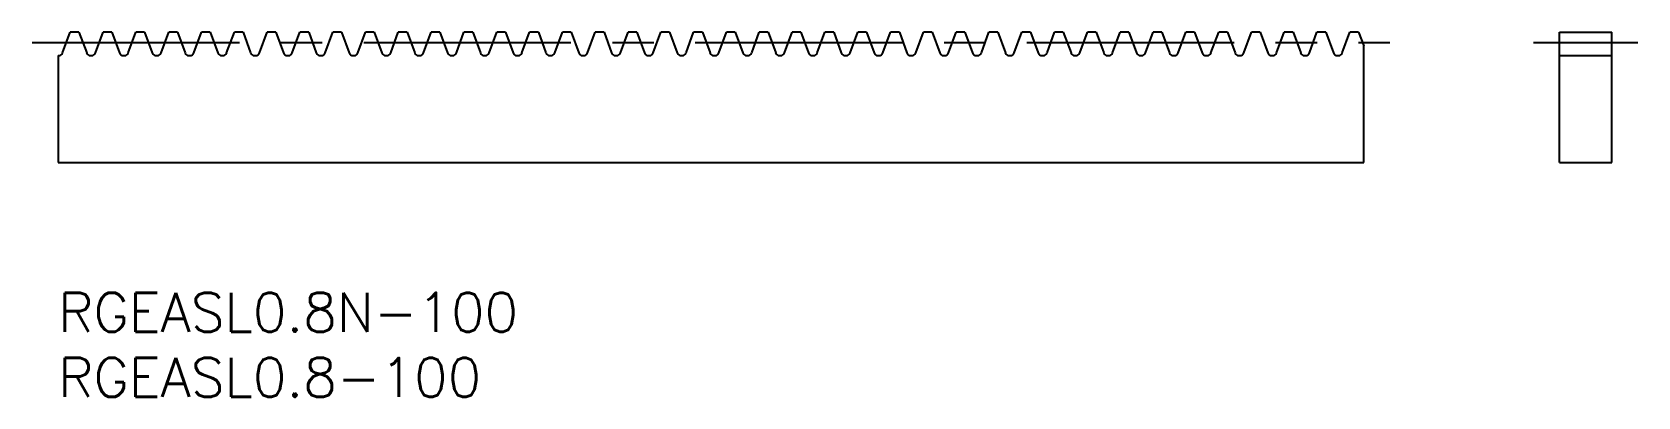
# Model space of a CAD drawing. Extents: x -2 to 121, y -8 to 20.
import ezdxf

# ---------------------------------------------------------------- set-up
doc = ezdxf.new("R2010")
doc.units = 0
doc.header["$LTSCALE"] = 0.5
doc.linetypes.add('CENTER', pattern=[50.8, 31.75, -6.35, 6.35, -6.35])
for name, color, linetype in [('MSM_CENTER', 1, 'CENTER'), ('MSM_CONTINUOUS', 7, 'CONTINUOUS'), ('MSM_PART_NUMBER', 7, 'CONTINUOUS')]:
    doc.layers.add(name, color=color, linetype=linetype)
doc.styles.get("Standard").update_dxf_attribs({"font": 'txt.shx', "height": 3, "bigfont": 'bigfont.shx'})

msp = doc.modelspace()

# ---------------------------------------------------------------- linework, layer by layer
at = {"layer": 'MSM_CENTER'}
for p, q in [((-2, 19.2), (102, 19.2)), ((113, 19.2), (121, 19.2))]:
    msp.add_line(p, q, dxfattribs=at)
at = {"layer": 'MSM_CONTINUOUS'}
for p, q in [((0.34, 18.4), (0.92, 20)), ((1.59, 20), (0.92, 20)), ((1.59, 20), (2.18, 18.4)), ((2.85, 18.4), (3.43, 20)), ((4.11, 20), (3.43, 20)), ((4.11, 20), (4.69, 18.4)), ((5.36, 18.4), (5.95, 20)), ((6.62, 20), (5.95, 20)), ((6.62, 20), (7.2, 18.4)), ((7.88, 18.4), (8.46, 20)), ((9.13, 20), (8.46, 20)), ((9.13, 20), (9.72, 18.4)), ((10.39, 18.4), (10.97, 20)), ((11.65, 20), (10.97, 20)), ((11.65, 20), (12.23, 18.4)), ((12.9, 18.4), (13.49, 20)), ((14.16, 20), (13.49, 20)), ((14.16, 20), (14.74, 18.4)), ((15.42, 18.4), (16, 20)), ((16.67, 20), (16, 20)), ((16.67, 20), (17.26, 18.4)), ((17.93, 18.4), (18.51, 20)), ((19.19, 20), (18.51, 20)), ((19.19, 20), (19.77, 18.4)), ((20.44, 18.4), (21.03, 20)), ((21.7, 20), (21.03, 20)), ((21.7, 20), (22.28, 18.4)), ((22.96, 18.4), (23.54, 20)), ((24.21, 20), (23.54, 20)), ((24.21, 20), (24.8, 18.4)), ((25.47, 18.4), (26.05, 20)), ((26.73, 20), (26.05, 20)), ((26.73, 20), (27.31, 18.4)), ((27.98, 18.4), (28.57, 20)), ((29.24, 20), (28.57, 20)), ((29.24, 20), (29.82, 18.4)), ((30.5, 18.4), (31.08, 20)), ((31.75, 20), (31.08, 20)), ((31.75, 20), (32.34, 18.4)), ((33.01, 18.4), (33.59, 20)), ((34.27, 20), (33.59, 20)), ((34.27, 20), (34.85, 18.4)), ((35.52, 18.4), (36.11, 20)), ((36.78, 20), (36.11, 20)), ((36.78, 20), (37.36, 18.4)), ((38.04, 18.4), (38.62, 20)), ((39.29, 20), (38.62, 20)), ((39.29, 20), (39.88, 18.4)), ((40.55, 18.4), (41.13, 20)), ((41.81, 20), (41.13, 20)), ((41.81, 20), (42.39, 18.4)), ((43.06, 18.4), (43.65, 20)), ((44.32, 20), (43.65, 20)), ((44.32, 20), (44.9, 18.4)), ((45.58, 18.4), (46.16, 20)), ((46.83, 20), (46.16, 20)), ((46.83, 20), (47.42, 18.4)), ((48.09, 18.4), (48.67, 20)), ((49.35, 20), (48.67, 20)), ((49.35, 20), (49.93, 18.4)), ((50.6, 18.4), (51.19, 20)), ((51.86, 20), (51.19, 20)), ((51.86, 20), (52.44, 18.4)), ((53.12, 18.4), (53.7, 20)), ((54.37, 20), (53.7, 20)), ((54.37, 20), (54.96, 18.4)), ((55.63, 18.4), (56.21, 20)), ((56.89, 20), (56.21, 20)), ((56.89, 20), (57.47, 18.4)), ((58.14, 18.4), (58.73, 20)), ((59.4, 20), (58.73, 20)), ((59.4, 20), (59.98, 18.4)), ((60.66, 18.4), (61.24, 20)), ((61.91, 20), (61.24, 20)), ((61.91, 20), (62.5, 18.4)), ((63.17, 18.4), (63.75, 20)), ((64.43, 20), (63.75, 20)), ((64.43, 20), (65.01, 18.4)), ((65.68, 18.4), (66.27, 20)), ((66.94, 20), (66.27, 20)), ((66.94, 20), (67.52, 18.4)), ((68.2, 18.4), (68.78, 20)), ((69.45, 20), (68.78, 20)), ((69.45, 20), (70.04, 18.4)), ((70.71, 18.4), (71.29, 20)), ((71.97, 20), (71.29, 20)), ((71.97, 20), (72.55, 18.4)), ((73.22, 18.4), (73.81, 20)), ((74.48, 20), (73.81, 20)), ((74.48, 20), (75.06, 18.4)), ((75.74, 18.4), (76.32, 20)), ((76.99, 20), (76.32, 20)), ((76.99, 20), (77.58, 18.4)), ((78.25, 18.4), (78.83, 20)), ((79.51, 20), (78.83, 20)), ((79.51, 20), (80.09, 18.4)), ((80.76, 18.4), (81.35, 20)), ((82.02, 20), (81.35, 20)), ((82.02, 20), (82.6, 18.4)), ((83.28, 18.4), (83.86, 20)), ((84.53, 20), (83.86, 20)), ((84.53, 20), (85.12, 18.4)), ((85.79, 18.4), (86.37, 20)), ((87.05, 20), (86.37, 20)), ((87.05, 20), (87.63, 18.4)), ((88.3, 18.4), (88.89, 20)), ((89.56, 20), (88.89, 20)), ((89.56, 20), (90.14, 18.4)), ((90.82, 18.4), (91.4, 20)), ((92.07, 20), (91.4, 20)), ((92.07, 20), (92.65, 18.4)), ((93.33, 18.4), (93.91, 20)), ((94.59, 20), (93.91, 20)), ((94.59, 20), (95.17, 18.4)), ((95.84, 18.4), (96.42, 20)), ((97.1, 20), (96.42, 20)), ((97.1, 20), (97.68, 18.4)), ((98.36, 18.4), (98.94, 20)), ((99.61, 20), (98.94, 20)), ((99.61, 20), (100, 18.94)), ((115, 10), (115, 20)), ((115, 20), (119, 20)), ((119, 10), (119, 20)), ((100, 10), (100, 18.94)), ((0, 18.2), (0.05, 18.2)), ((0, 18.2), (0, 10)), ((2.46, 18.2), (2.56, 18.2)), ((4.98, 18.2), (5.08, 18.2)), ((7.49, 18.2), (7.59, 18.2)), ((10, 18.2), (10.1, 18.2)), ((12.52, 18.2), (12.62, 18.2)), ((15.03, 18.2), (15.13, 18.2)), ((17.54, 18.2), (17.64, 18.2)), ((20.05, 18.2), (20.16, 18.2)), ((22.57, 18.2), (22.67, 18.2)), ((25.08, 18.2), (25.18, 18.2)), ((27.59, 18.2), (27.7, 18.2)), ((30.11, 18.2), (30.21, 18.2)), ((32.62, 18.2), (32.72, 18.2)), ((35.13, 18.2), (35.24, 18.2)), ((37.65, 18.2), (37.75, 18.2)), ((40.16, 18.2), (40.26, 18.2)), ((42.67, 18.2), (42.78, 18.2)), ((45.19, 18.2), (45.29, 18.2)), ((47.7, 18.2), (47.8, 18.2)), ((50.21, 18.2), (50.32, 18.2)), ((52.73, 18.2), (52.83, 18.2)), ((55.24, 18.2), (55.34, 18.2)), ((57.75, 18.2), (57.86, 18.2)), ((60.27, 18.2), (60.37, 18.2)), ((62.78, 18.2), (62.88, 18.2)), ((65.29, 18.2), (65.4, 18.2)), ((67.81, 18.2), (67.91, 18.2)), ((70.32, 18.2), (70.42, 18.2)), ((72.83, 18.2), (72.94, 18.2)), ((75.35, 18.2), (75.45, 18.2)), ((77.86, 18.2), (77.96, 18.2)), ((80.37, 18.2), (80.48, 18.2)), ((82.89, 18.2), (82.99, 18.2)), ((85.4, 18.2), (85.5, 18.2)), ((87.91, 18.2), (88.02, 18.2)), ((90.43, 18.2), (90.53, 18.2)), ((92.94, 18.2), (93.04, 18.2)), ((95.45, 18.2), (95.56, 18.2)), ((97.97, 18.2), (98.07, 18.2)), ((115, 18.2), (119, 18.2)), ((0, 10), (100, 10)), ((115, 10), (119, 10))]:
    msp.add_line(p, q, dxfattribs=at)
for centre, start, end in [((0.05, 18.5), 270, 340), ((2.46, 18.5), 200, 270), ((2.56, 18.5), 270, 340), ((4.98, 18.5), 200, 270), ((5.08, 18.5), 270, 340), ((7.49, 18.5), 200, 270), ((7.59, 18.5), 270, 340), ((10, 18.5), 200, 270), ((10.1, 18.5), 270, 340), ((12.52, 18.5), 200, 270), ((12.62, 18.5), 270, 340), ((15.03, 18.5), 200, 270), ((15.13, 18.5), 270, 340), ((17.54, 18.5), 200, 270), ((17.64, 18.5), 270, 340), ((20.05, 18.5), 200, 270), ((20.16, 18.5), 270, 340), ((22.57, 18.5), 200, 270), ((22.67, 18.5), 270, 340), ((25.08, 18.5), 200, 270), ((25.18, 18.5), 270, 340), ((27.59, 18.5), 200, 270), ((27.7, 18.5), 270, 340), ((30.11, 18.5), 200, 270), ((30.21, 18.5), 270, 340), ((32.62, 18.5), 200, 270), ((32.72, 18.5), 270, 340), ((35.13, 18.5), 200, 270), ((35.24, 18.5), 270, 340), ((37.65, 18.5), 200, 270), ((37.75, 18.5), 270, 340), ((40.16, 18.5), 200, 270), ((40.26, 18.5), 270, 340), ((42.67, 18.5), 200, 270), ((42.78, 18.5), 270, 340), ((45.19, 18.5), 200, 270), ((45.29, 18.5), 270, 340), ((47.7, 18.5), 200, 270), ((47.8, 18.5), 270, 340), ((50.21, 18.5), 200, 270), ((50.32, 18.5), 270, 340), ((52.73, 18.5), 200, 270), ((52.83, 18.5), 270, 340), ((55.24, 18.5), 200, 270), ((55.34, 18.5), 270, 340), ((57.75, 18.5), 200, 270), ((57.86, 18.5), 270, 340), ((60.27, 18.5), 200, 270), ((60.37, 18.5), 270, 340), ((62.78, 18.5), 200, 270), ((62.88, 18.5), 270, 340), ((65.29, 18.5), 200, 270), ((65.4, 18.5), 270, 340), ((67.81, 18.5), 200, 270), ((67.91, 18.5), 270, 340), ((70.32, 18.5), 200, 270), ((70.42, 18.5), 270, 340), ((72.83, 18.5), 200, 270), ((72.94, 18.5), 270, 340), ((75.35, 18.5), 200, 270), ((75.45, 18.5), 270, 340), ((77.86, 18.5), 200, 270), ((77.96, 18.5), 270, 340), ((80.37, 18.5), 200, 270), ((80.48, 18.5), 270, 340), ((82.89, 18.5), 200, 270), ((82.99, 18.5), 270, 340), ((85.4, 18.5), 200, 270), ((85.5, 18.5), 270, 340), ((87.91, 18.5), 200, 270), ((88.02, 18.5), 270, 340), ((90.43, 18.5), 200, 270), ((90.53, 18.5), 270, 340), ((92.94, 18.5), 200, 270), ((93.04, 18.5), 270, 340), ((95.45, 18.5), 200, 270), ((95.56, 18.5), 270, 340), ((97.97, 18.5), 200, 270), ((98.07, 18.5), 270, 340)]:
    msp.add_arc(centre, 0.304, start, end, dxfattribs=at)

# ---------------------------------------------------------------- texts
at = {"layer": 'MSM_PART_NUMBER', "linetype": 'CONTINUOUS'}
for s, p in [('RGEASL0.8N-100', (0, -3)), ('RGEASL0.8-100', (0, -8))]:
    msp.add_text(s, height=3, dxfattribs=at).set_placement(p)

doc.saveas('drawing.dxf')
